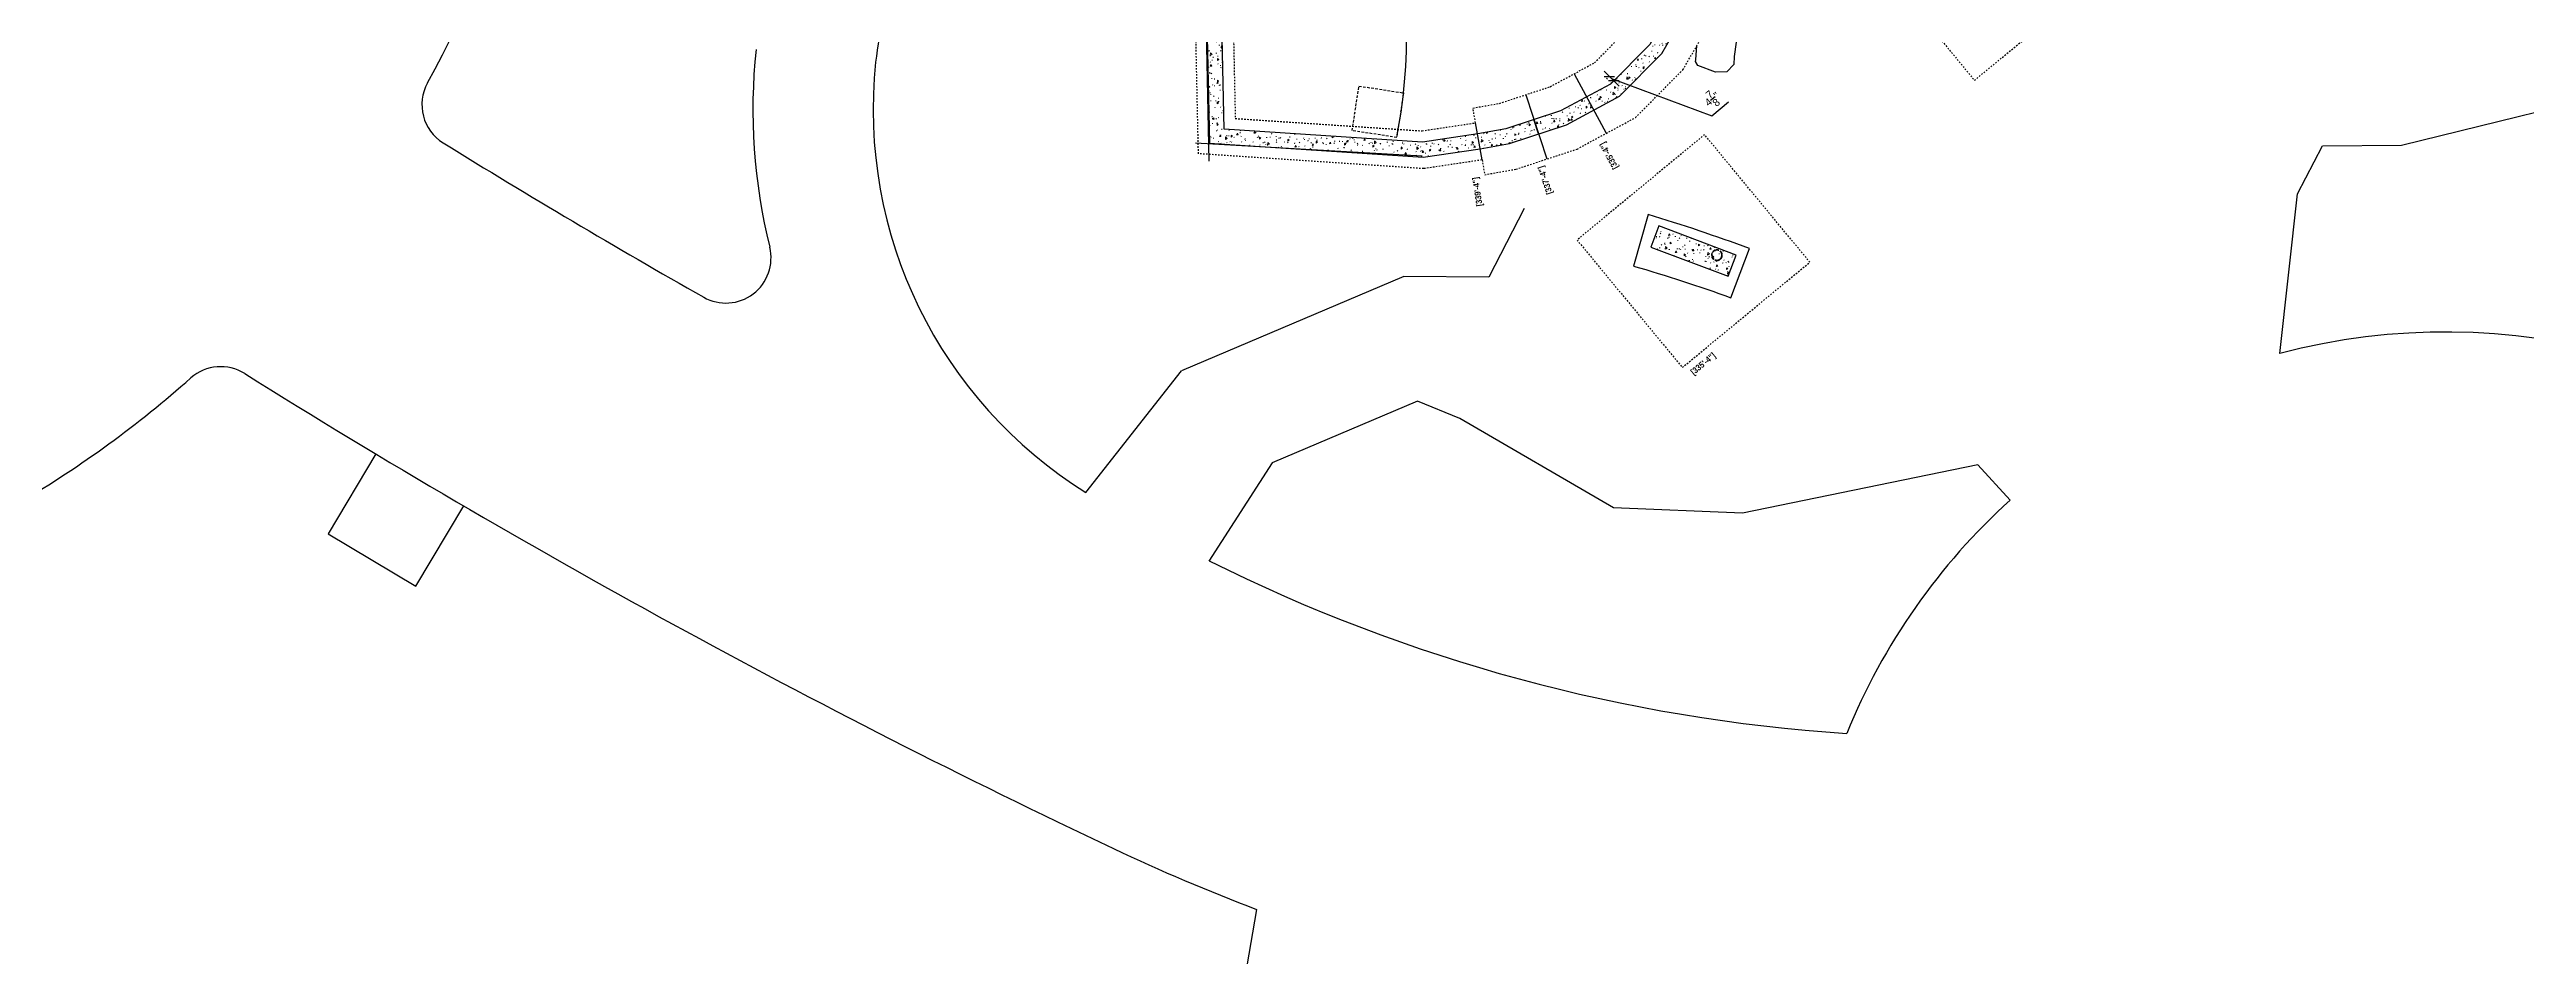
# Model space of a CAD drawing. Header units: feet. Extents: x -128 to 1593, y 35 to 1363.
# Drawn here: x 695.9 to 860.6, y 548 to 608.3 of the extents above; entities that cross this region are included whole.
import ezdxf

# ---------------------------------------------------------------- set-up
doc = ezdxf.new("R2010")
doc.units = ezdxf.units.FT
doc.header["$LTSCALE"] = 0.7
doc.header["$MEASUREMENT"] = 0
doc.header["$PDMODE"] = 35
doc.header["$PDSIZE"] = 1.5
doc.linetypes.add('Dash', pattern=[0.25, 0.125, -0.125])
doc.linetypes.add('HIDDEN', pattern=[0.375, 0.25, -0.125])
doc.layers.get('0').update_dxf_attribs({"color": 250})
doc.layers.get('Defpoints').update_dxf_attribs({"color": 250})
for name, color, linetype in [('A-DETL', 250, 'Continuous'), ('A-WALL', 250, 'Continuous'), ('A-WALL-PATT', 250, 'Continuous'), ('G-ANNO-DIMS', 250, 'Continuous'), ('L-FOUNDATION-PLAY', 250, 'HIDDEN'), ('L-FOUNDATION-SPREAD', 250, 'HIDDEN'), ('L-PVMT', 250, 'Continuous'), ('L-STONE', 250, 'Continuous'), ('S-FNDN', 250, 'Dash'), ('S-FNDN-Steps', 6, 'Continuous')]:
    doc.layers.add(name, color=color, linetype=linetype)
doc.styles.add('Century Gothic_B', font='GOTHICB.TTF', dxfattribs={"width": 0.84, "height": 4.875})
doc.styles.get("Standard").update_dxf_attribs({"font": 'arial.ttf'})
doc.dimstyles.new('Standard 0.5', dxfattribs={"dimtxt": 0.5, "dimasz": 0.5, "dimexe": 0.17, "dimexo": 0.25, "dimgap": 0.25, "dimtad": 1, "dimtoh": 1, "dimdec": 3, "dimlfac": 12, "dimzin": 0, "dimdsep": 46, "dimlunit": 4, "dimtxsty": 'Standard', "dimblk": 'OBLIQUE', "dimcen": 0, "dimclrd": 256, "dimclre": 256, "dimclrt": 256, "dimadec": 5, "dimazin": 0, "dimtfac": 1, "dimtdec": 3, "dimtofl": 0, "dimtmove": 1, "dimatfit": 2, "dimfxl": 1, "dimtolj": 1, "dimtzin": 0, "dimarcsym": 0})
pattern_1 = [(89.55855, (953.2915, 661.1728), (0.9487296, 0.6534597), [0.12, -1.32]), (34.55855, (953.2915, 661.1728), (-0.937661, 0.786472), [0.096, -1.056]), (140.00955, (953.3706, 661.2273), (0.0110697, 1.439949), [0.102, -1.121833]), (85.74255, (953.0877, 661.4195), (1.485176, 0.883347), [0.18, -1.98]), (136.1945, (953.2115, 661.4931), (0.160366, 2.154064), [0.153, -1.68275]), (30.7425, (953.0877, 661.4195), (0.160365, 2.154005), [0.144, -1.584]), (60.55855, (953.262, 661.4597), (1.146581, 0.1115755), [0.12, -1.32]), (5.55855, (953.262, 661.4597), (-0.438808, 1.142451), [0.096, -1.056]), (111.00955, (953.3575, 661.469), (0.707783, 1.254041), [0.102, -1.121833]), (77.05855, (953.2915, 661.1728), (-0.3242466, 0.4230286), [0.0528, -0.9904167, 0.0528, -1.0191667, -1.06]), (77.05855, (953.2915, 661.1728), (-0.3242466, 0.4230286), [-2.1151667, 0.0528, -1.0071667]), (47.05855, (953.2915, 661.1728), (-0.0774194, 0.7546049), [0.0528, -0.5584167, 0.0528, -0.9664167, -0.404]), (47.05855, (953.2915, 661.1728), (-0.0774194, 0.7546049), [-1.6304167, 0.0528, -0.3511667]), (7.05855, (953.0164, 660.94555), (0.6814879, 0.5161555), [0.0528, -0.3471667, 0.0528, -1.1951667, -1.656]), (7.05855, (953.0164, 660.94555), (0.6814879, 0.5161555), [-1.648, 0.0528, -1.6031667]), (357.05855, (952.893, 660.84366), (0.6173958, 0.7177637), [0.0528, -0.4671667, 0.0528, -0.776, -1.176]), (357.05855, (952.893, 660.84366), (0.6173958, 0.7177637), [-1.3488333, 0.0528, -1.1231667])]

# ---------------------------------------------------------------- blocks, each defined once
blk = doc.blocks.new('_Oblique')
at = {"color": 0, "linetype": 'ByBlock', "lineweight": -2}
blk.add_line((-0.5, -0.5), (0.5, 0.5), dxfattribs=at)
blk = doc.blocks.new('*D56')
at = {"lineweight": -2, "transparency": 16777216}
for p, q in [((799.64, 606.51), (799.29, 606.86)), ((799.47, 606.33), (799.52, 606.39)), ((799.64, 606.51), (799.93, 606.22)), ((799.79, 606.36), (806.45, 603.89)), ((799.76, 606.04), (799.81, 606.1)), ((799.93, 606.22), (800.29, 605.87)), ((806.45, 603.89), (807.57, 604.82))]:
    blk.add_line(p, q, dxfattribs=at)
at = {"layer": 'Defpoints', "color": 0, "transparency": 16777216}
for p in [(799.64, 606.51, 352.1), (799.93, 606.22), (799.93, 606.22)]:
    blk.add_point(p, dxfattribs=at)
at = {"lineweight": -2, "transparency": 16777216, "xscale": 0.5, "yscale": 0.5, "zscale": 0.5}
for p, rotation in [((799.64, 606.51), 315.2200937402802), ((799.93, 606.22), 135.2200937402802)]:
    blk.add_blockref('_Oblique', p, dxfattribs=dict(at, rotation=rotation))
at = {"transparency": 16777216, "insert": (806.47, 605), "char_height": 0.5, "attachment_point": 5, "rotation": 39.8113}
blk.add_mtext('\\A1;4{\\H1x;\\S7/8;}"', dxfattribs=at)

msp = doc.modelspace()

# ---------------------------------------------------------------- hatches: boundary and pattern name
at = {"layer": 'A-WALL-PATT', "lineweight": 20}
h = msp.add_hatch(dxfattribs=at)
h.set_pattern_fill('FP1_1', color=256, scale=0.083333, angle=39.55854634, style=0, pattern_type=2)
h.set_pattern_definition(pattern_1)
h.paths.add_polyline_path([(774.044594, 602.004627), (773.629017, 621.162856), (772.629265, 621.140591), (773.042932, 602.070395)])
h = msp.add_hatch(dxfattribs=at)
h.set_pattern_fill('FP1_1', color=256, scale=0.083333, angle=39.55854634, style=0, pattern_type=2)
h.set_pattern_definition(pattern_1)
h.paths.add_polyline_path([(800.319727, 605.211996), (803.137027, 608.029036), (804.216056, 609.89904), (803.328182, 610.361175), (802.335762, 608.641269), (799.713728, 606.021153)])
h = msp.add_hatch(dxfattribs=at)
h.set_pattern_fill('FP1_1', color=256, scale=0.083333, angle=39.55854634, style=0, pattern_type=2)
h.set_pattern_definition(pattern_1)
h.paths.add_polyline_path([(800.282336, 605.196728), (799.713728, 606.021153), (796.401938, 604.212764), (792.755094, 603.012325), (790.882387, 602.683011), (787.213407, 602.131894), (785.669903, 602.243474), (785.595893, 601.24618), (787.25504, 601.126929), (791.045324, 601.69632), (792.999286, 602.039923), (796.798739, 603.290596)])
h = msp.add_hatch(dxfattribs=at)
h.set_pattern_fill('FP1_1', color=256, scale=0.083333, angle=39.55854634, style=0, pattern_type=2)
h.set_pattern_definition(pattern_1)
h.paths.add_polyline_path([(785.595893, 601.24618), (785.669903, 602.243474), (774.022825, 603.008209), (774.044594, 602.004627), (784.669303, 601.307019)])
h = msp.add_hatch(dxfattribs=at)
h.set_pattern_fill('FP1_1', color=256, scale=0.083333, angle=39.55854634, style=0, pattern_type=2)
h.set_pattern_definition(pattern_1)
h.paths.add_polyline_path([(807.539192, 593.211592), (808.07056, 594.614321), (802.92929, 596.561887), (802.397922, 595.159158)])

# ---------------------------------------------------------------- linework, layer by layer
for p, q in [((773.01168, 600.880966, 352.050543), (772.515677, 627.314261, 352.03445)), ((787.185117, 601.193051, 352.0564), (772.122838, 602.06743, 352.053655))]:
    msp.add_line(p, q)
at = {"layer": 'A-DETL'}
msp.add_lwpolyline([(801.241083, 593.893828, -0.0177786271), (807.731429, 591.783426), (808.953008, 595.06436, 0.0138687361), (802.224739, 597.329809)], format="xyb", close=True, dxfattribs=at)
at = {"layer": 'A-WALL'}
msp.add_line((794.932807, 602.692345), (794.619453, 603.641982), dxfattribs=at)
msp.add_lwpolyline([(808.07056, 594.614321), (802.92929, 596.561887), (802.397922, 595.159158), (807.539192, 593.211592)], close=True, dxfattribs=at)
msp.add_arc((790.721494, 603.670062), 1, 278.5425263, 279.97344812, dxfattribs=at)
at = {"layer": 'L-FOUNDATION-PLAY'}
for points in [[(807.128977, 594.489706, 0.2026964467), (807.121906, 594.769494, 1), (806.467168, 594.472981, 0.2583901145), (806.746482, 594.26509)], [(807.088027, 594.464881, 0.2327571274), (807.097462, 594.758424, 1), (806.491612, 594.484051, 0.2890246113), (806.787844, 594.288763)], [(806.467168, 594.472981, 0.3064438782), (806.8103, 594.262208)], [(806.491612, 594.484051, 0.354938156), (806.866689, 594.296618)], [(806.746644, 594.265068, 0.3451239501), (807.128917, 594.489554)], [(806.788008, 594.28876, 0.2822666408), (807.08795, 594.464737)], [(806.810463, 594.262216, 0.2515523632), (807.102645, 594.436251)], [(806.866849, 594.296653, 0.1495914435), (807.036117, 594.392714)], [(807.037056, 594.393711, 0.3035253493), (807.097462, 594.758424)], [(807.102729, 594.436392, 0.2461729785), (807.121906, 594.769494)]]:
    msp.add_lwpolyline(points, format="xyb", dxfattribs=at)
at = {"layer": 'L-FOUNDATION-SPREAD'}
msp.add_lwpolyline([(782.532454, 602.902363), (782.986367, 605.867825), (785.951829, 605.413911), (785.497915, 602.448449)], close=True, dxfattribs=at)
at = {"layer": 'L-PVMT'}
for p, q in [((764.826155, 578.832736), (771.173101, 586.93464)), ((824.153164, 580.679281), (808.503674, 577.447348)), ((826.29303, 578.325258), (824.153164, 580.679281))]:
    msp.add_line(p, q, dxfattribs=at)
msp.add_lwpolyline([(886.313867, 576.204824, 0.2731881424), (844.232274, 588.080099), (845.417098, 598.694848), (847.070793, 601.894404), (852.326954, 601.939646), (869.12376, 606.053449), (873.674584, 604.254258), (874.588684, 595.635375), (884.125006, 590.407987), (884.125006, 590.407987), (893.478423, 594.087834), (896.956422, 590.713876), (897.69898, 587.230191), (886.258172, 576.263034)], format="xyb", dxfattribs=at)
for points in [[(808.503674, 577.447348), (799.912742, 577.821316), (789.699337, 583.759269), (786.872349, 584.901442), (777.202046, 580.801449), (773.007551, 574.274664)], [(717.592123, 581.396438), (714.425875, 576.087227), (720.260934, 572.607379), (723.43774, 577.934294)], [(776.177078, 551.09813), (774.003387, 538.443285), (783.178654, 525.481384), (791.809567, 524.974904), (795.381291, 521.295631)]]:
    msp.add_lwpolyline(points, dxfattribs=at)
for centre, radius, start, end in [((656.262459, 641.879818), 74, 331.07141947, 357.12466831), ((770.725973, 605.357039), 20, 136.88504187, 173.97394154), ((751.15832, 609.210193), 35, 349.15022979, 2.51434568), ((780.670716, 604.307231), 38, 173.97394154, 193.93681307), ((780.670716, 604.307231), 30, 173.97394154, 238.11932127), ((723.654657, 604.633453), 3, 151.07141947, 238.29788674), ((1006.900791, 1063.210193), 542, 238.29788674, 240.42585996), ((740.877677, 594.432312), 3, 240.42585996, 13.93681307), ((707.274572, 584.201708), 3, 57.9734696, 131.49043265), ((707.274572, 584.201708), 3, 57.9734696, 131.49043265), ((1006.900791, 1063.210193), 562, 237.9734696, 244.69278491), ((656.262459, 641.879818), 74, 300.63220553, 311.49043258), ((855.216812, 546.506792), 43, 132.27162188, 157.7196788), ((822.660484, 673.573813), 111, 243.43458691, 266.26368505), ((822.660484, 673.573813), 131, 244.69278491, 249.21665794)]:
    msp.add_arc(centre, radius, start, end, dxfattribs=at)
at = {"layer": 'L-STONE'}
msp.add_lwpolyline([(808.179402, 609.579929), (807.946303, 607.825235), (807.930395, 607.307937), (807.458972, 606.814921), (806.692751, 606.785), (805.520207, 607.240653), (805.382015, 607.502218), (805.386943, 607.622336), (805.471094, 608.574743)], dxfattribs=at)
at = {"layer": 'S-FNDN'}
for p, q in [((772.308002, 601.367532), (771.879461, 621.12346)), ((787.286265, 600.373206), (772.308002, 601.367532))]:
    msp.add_line(p, q, dxfattribs=at)
msp.add_lwpolyline([(825.406277, 621.735021), (816.925561, 614.729491), (823.931091, 606.248775), (832.411807, 613.254305)], close=True, dxfattribs=at)

# ---------------------------------------------------------------- texts
at = {"layer": 'G-ANNO-DIMS', "lineweight": 35, "char_height": 0.40625, "width": 2.26002121, "attachment_point": 1, "line_spacing_factor": 0.984502, "style": 'Century Gothic_B', "bg_fill": 3, "box_fill_scale": 1.25, "bg_fill_color": 9, "bg_fill_true_color": 13158600, "bg_fill_transparency": 0}
for s, insert, rotation in [('[339\'-4"]', (790.802332, 597.840823), 98.58392279), ('[335\'-4"]', (804.988196, 586.939192), 39.55854634)]:
    msp.add_mtext(s, dxfattribs=dict(at, insert=insert, rotation=rotation))

# ---------------------------------------------------------------- dimensions: what is measured, and where the dimension line sits
dim = msp.add_linear_dim(base=(799.932408, 606.219379), p1=(799.642417, 606.507151, 352.09848), p2=(799.932408, 606.219379), angle=315.22009374, dimstyle='Standard 0.5')
dim.commit()
dim.dimension.update_dxf_attribs({"geometry": '*D56', "text_midpoint": (806.637497, 604.051474), "dimtype": 161})

# ---------------------------------------------------------------- next in the draw order: linework, layer by layer
at = {"layer": 'S-FNDN'}
for p, q in [((791.163949, 600.955672), (787.286265, 600.373206)), ((791.175752, 600.957748), (791.163949, 600.955672))]:
    msp.add_line(p, q, dxfattribs=at)
at = {"layer": 'S-FNDN-Steps'}
msp.add_line((791.175804, 600.957453), (790.740902, 603.420173), dxfattribs=at)

# ---------------------------------------------------------------- next in the draw order: texts
at = {"layer": 'G-ANNO-DIMS', "lineweight": 35, "char_height": 0.40625, "width": 2.26002121, "attachment_point": 1, "line_spacing_factor": 0.984502, "style": 'Century Gothic_B', "bg_fill": 3, "box_fill_scale": 1.25, "bg_fill_color": 9, "bg_fill_true_color": 13158600, "bg_fill_transparency": 0}
for s, insert, rotation in [('[335\'-4"]', (799.893278, 600.27082), 118.39957043), ('[337\'-4"]', (795.478202, 598.611127), 108.26148993)]:
    msp.add_mtext(s, dxfattribs=dict(at, insert=insert, rotation=rotation))

# ---------------------------------------------------------------- next in the draw order: linework, layer by layer
at = {"layer": 'A-WALL'}
for points in [[(762.762707, 651.21658), (748.970615, 664.24388), (767.023324, 683.358938), (795.145225, 684.160865), (808.037907, 671.984348), (820.847332, 659.873982), (821.61447, 628.73092), (815.140378, 624.06036), (811.964998, 621.494958), (806.328494, 615.560844), (804.270018, 611.993418), (802.335762, 608.641269), (799.714164, 605.999452), (796.401938, 604.212764), (792.755094, 603.012325), (790.882387, 602.683011), (787.213407, 602.131894), (774.022577, 603.007563), (773.488362, 627.315142)], [(772.491274, 627.391395), (772.486399, 627.393477), (773.042932, 602.070395), (787.25504, 601.126929), (791.04328, 601.695961), (792.999286, 602.039923), (796.798739, 603.290596), (800.319486, 605.189764), (803.137027, 608.029036), (805.136168, 611.493633), (807.135309, 614.95823), (812.644681, 620.7585), (815.74758, 623.265344), (822.572669, 628.18912), (824.824447, 628.106848)]]:
    msp.add_lwpolyline(points, dxfattribs=at)
at = {"layer": 'L-PVMT'}
msp.add_lwpolyline([(793.964669, 597.725232), (791.613727, 593.157221), (785.972246, 593.209149), (771.173101, 586.93464)], dxfattribs=at)
at = {"layer": 'S-FNDN'}
for points in [[(791.175804, 600.957453), (791.348944, 599.97286), (793.426623, 600.338218), (797.493139, 601.676801), (801.378798, 603.772811), (804.53924, 606.957628), (806.651929, 610.619009), (808.547236, 613.903657), (813.834126, 619.469697), (816.807282, 621.871721), (822.119079, 625.704025), (826.374485, 625.548546)], [(774.510928, 615.08986), (774.757769, 603.710408), (787.182182, 602.885618), (790.740902, 603.420173), (790.567656, 604.405368), (792.327757, 604.71403), (795.707538, 605.826559), (798.654851, 607.416405), (800.668239, 609.445321), (793.18098, 616.516677)]]:
    msp.add_lwpolyline(points, dxfattribs=at)
msp.add_lwpolyline([(804.496187, 587.145522), (812.976903, 594.151052), (805.971373, 602.631768), (797.490657, 595.626238)], close=True, dxfattribs=at)
at = {"layer": 'S-FNDN-Steps'}
for p, q in [((797.296558, 606.683712), (799.436838, 602.725275)), ((794.075834, 605.289448), (795.485928, 601.016084))]:
    msp.add_line(p, q, dxfattribs=at)

doc.saveas('drawing.dxf')
